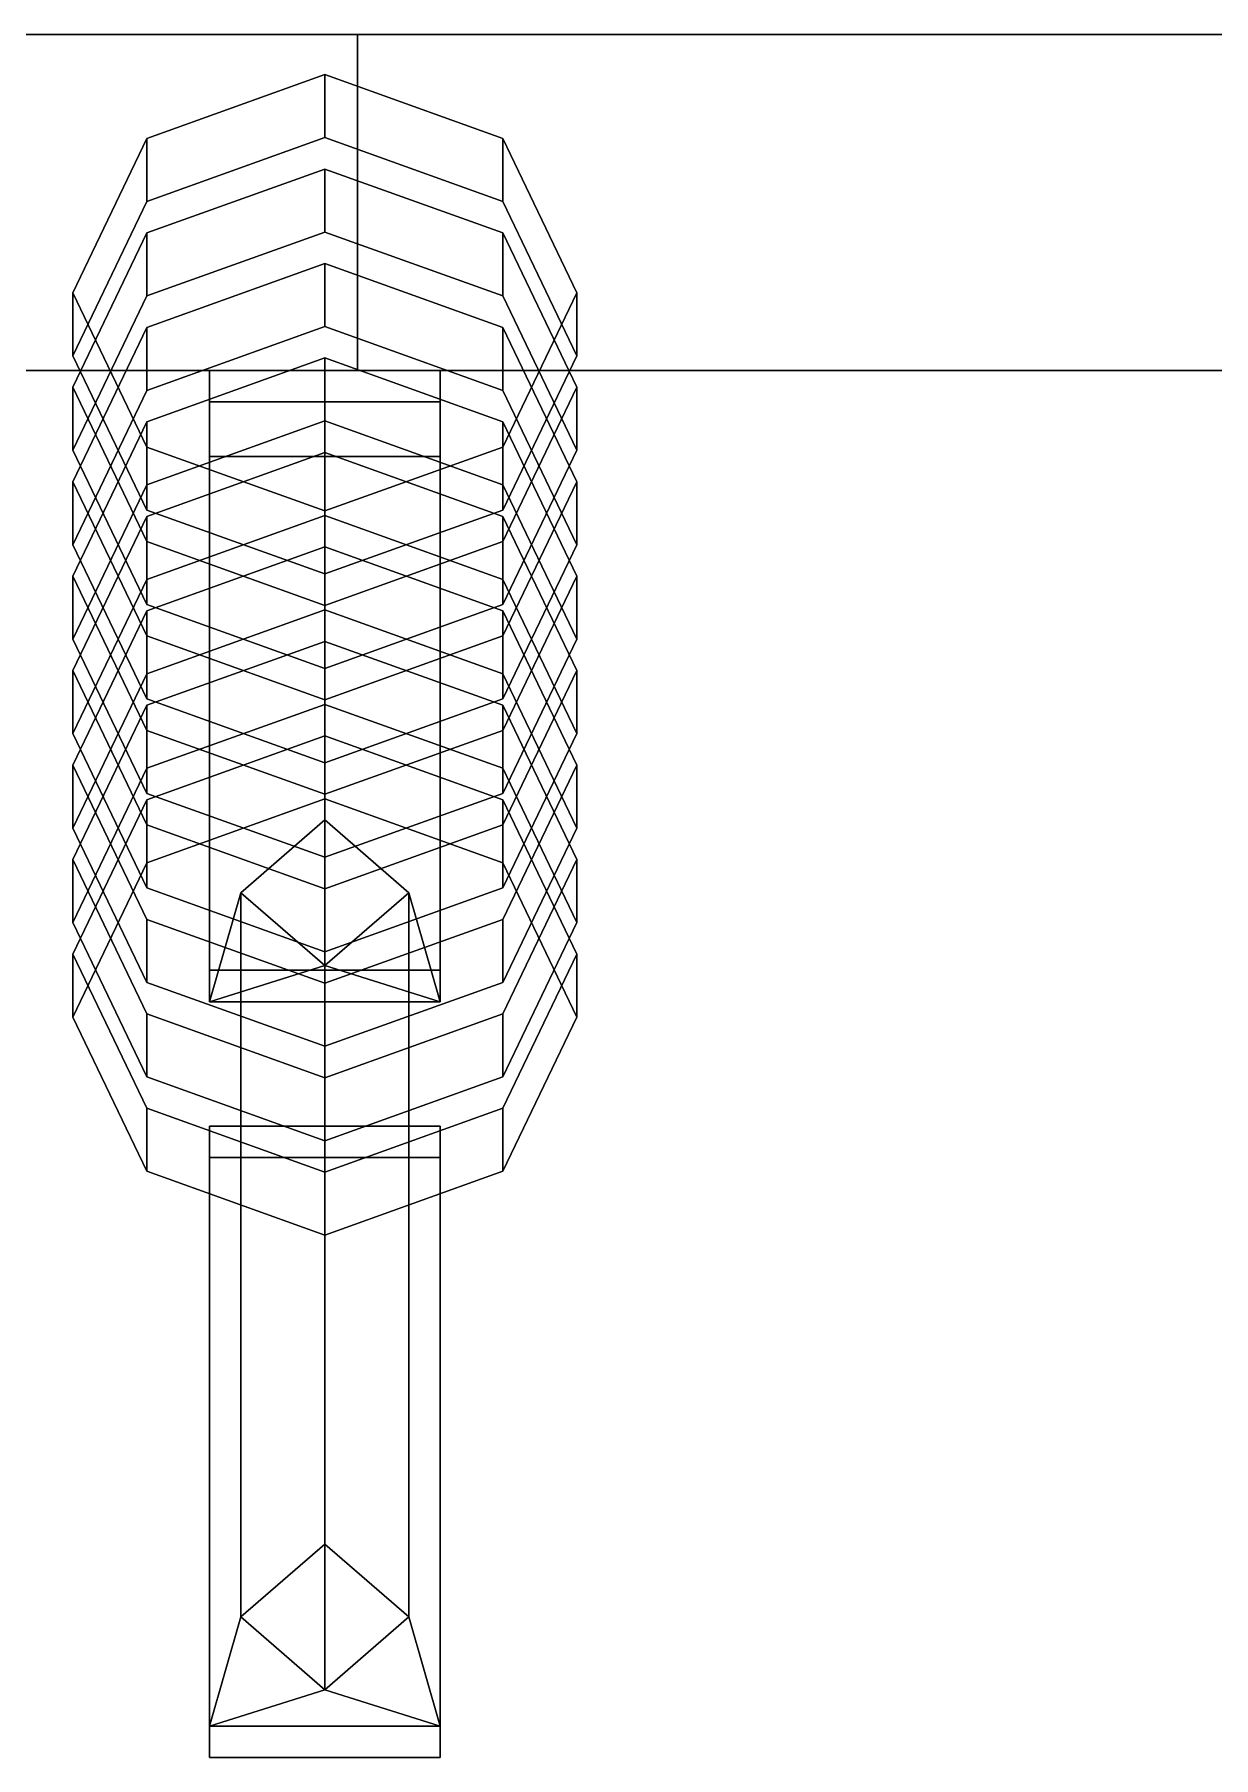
# Model space of a CAD drawing. Header units: metres. Extents: x -3.92 to 3.88, y 1068.45 to 1071.66.
# Drawn here: x -3.178 to -2.593, y 1069.288 to 1070.143 of the extents above; entities that cross this region are included whole.
import ezdxf

# ---------------------------------------------------------------- set-up
doc = ezdxf.new("R2010")
doc.units = ezdxf.units.M

msp = doc.modelspace()

# ---------------------------------------------------------------- linework, layer by layer
at = {"layer": 'tower_j_cross'}
for points, invisible_edges in [([(-3.91766, 1070.1431, 25.13284), (3.88234, 1069.97643, 25.13284), (-3.91766, 1069.97643, 25.13284)], 1), ([(3.88234, 1069.97643, 25.13284), (-3.91766, 1070.1431, 25.13284), (3.88234, 1070.1431, 25.13284)], 1), ([(3.88234, 1070.1431, 25.46617), (-3.91766, 1069.97643, 25.46617), (3.88234, 1069.97643, 25.46617)], 1), ([(-3.91766, 1069.97643, 25.46617), (3.88234, 1070.1431, 25.46617), (-3.91766, 1070.1431, 25.46617)], 3), ([(-3.91766, 1070.1431, 25.46617), (3.88234, 1070.1431, 25.46617), (-0.01766, 1070.1431, 25.46617)], 1), ([(-3.91766, 1070.1431, 25.13284), (3.88234, 1070.1431, 25.46617), (3.88234, 1070.1431, 25.13284)], 1), ([(3.88234, 1070.1431, 25.46617), (-3.91766, 1070.1431, 25.13284), (-0.01766, 1070.1431, 25.46617)], 3), ([(-0.01766, 1070.1431, 25.46617), (-3.91766, 1070.1431, 25.13284), (-3.91766, 1070.1431, 25.46617)], 1), ([(-3.01766, 1070.1431, 27.4505), (2.98234, 1070.1431, 27.78383), (2.98234, 1070.1431, 27.4505)], 1), ([(2.98234, 1070.1431, 27.78383), (-3.01766, 1070.1431, 27.4505), (-0.01766, 1070.1431, 27.78383)], 3), ([(-0.01766, 1070.1431, 27.78383), (-3.01766, 1070.1431, 27.4505), (-3.01766, 1070.1431, 27.78383)], 1), ([(-3.01766, 1070.1431, 27.4505), (2.98234, 1069.97643, 27.4505), (-3.01766, 1069.97643, 27.4505)], 1), ([(2.98234, 1069.97643, 27.4505), (-3.01766, 1070.1431, 27.4505), (2.98234, 1070.1431, 27.4505)], 1), ([(-3.01766, 1069.97643, 27.78383), (-3.01766, 1070.1431, 27.4505), (-3.01766, 1069.97643, 27.4505)], 1), ([(-3.01766, 1070.1431, 27.4505), (-3.01766, 1069.97643, 27.78383), (-3.01766, 1070.1431, 27.78383)], 1), ([(2.98234, 1070.1431, 27.78383), (-3.01766, 1069.97643, 27.78383), (2.98234, 1069.97643, 27.78383)], 1), ([(-3.01766, 1069.97643, 27.78383), (2.98234, 1070.1431, 27.78383), (-3.01766, 1070.1431, 27.78383)], 3), ([(-3.01766, 1070.1431, 27.78383), (2.98234, 1070.1431, 27.78383), (-0.01766, 1070.1431, 27.78383)], 1), ([(-3.91766, 1069.97643, 25.46617), (3.88234, 1069.97643, 25.13284), (3.88234, 1069.97643, 25.46617)], 1), ([(3.88234, 1069.97643, 25.13284), (-3.91766, 1069.97643, 25.46617), (-3.91766, 1069.97643, 25.13284)], 1), ([(-3.01766, 1069.97643, 27.78383), (2.98234, 1069.97643, 27.4505), (2.98234, 1069.97643, 27.78383)], 1), ([(2.98234, 1069.97643, 27.4505), (-3.01766, 1069.97643, 27.78383), (-3.01766, 1069.97643, 27.4505)], 1)]:
    msp.add_3dface(points, dxfattribs=dict(at, invisible_edges=invisible_edges))
at = {"layer": 'tower_j_fuse'}
for points, invisible_edges in [([(-2.97655, 1069.67873, 25.29429), (-3.09113, 1069.97643, 25.46617), (-2.97655, 1069.97643, 25.46617)], 1), ([(-3.09113, 1069.97643, 25.46617), (-2.97655, 1069.67873, 25.29429), (-3.09113, 1069.67873, 25.29429)], 1), ([(-3.09113, 1069.66311, 25.32136), (-3.09113, 1069.97643, 25.46617), (-3.09113, 1069.67873, 25.29429)], 1), ([(-3.09113, 1069.97643, 25.46617), (-3.09113, 1069.66311, 25.32136), (-3.09113, 1069.9608, 25.49323)], 3), ([(-3.03384, 1069.9608, 25.49323), (-3.09113, 1069.97643, 25.46617), (-3.09113, 1069.9608, 25.49323)], 1), ([(-3.09113, 1069.97643, 25.46617), (-3.03384, 1069.9608, 25.49323), (-2.97655, 1069.97643, 25.46617)], 3), ([(-2.97655, 1069.97643, 25.46617), (-3.03384, 1069.9608, 25.49323), (-2.97655, 1069.9608, 25.49323)], 1), ([(-2.97655, 1069.9608, 25.49323), (-2.97655, 1069.67873, 25.29429), (-2.97655, 1069.97643, 25.46617)], 1), ([(-3.09113, 1069.9608, 25.49323), (-3.09113, 1069.66311, 25.32136), (-3.09113, 1069.93374, 25.47761)], 1), ([(-3.09113, 1069.93374, 25.47761), (-3.03384, 1069.9608, 25.49323), (-3.09113, 1069.9608, 25.49323)], 1), ([(-3.03384, 1069.9608, 25.49323), (-3.09113, 1069.93374, 25.47761), (-3.03384, 1069.93374, 25.47761)], 1), ([(-3.03384, 1069.93374, 25.47761), (-2.97655, 1069.9608, 25.49323), (-3.03384, 1069.9608, 25.49323)], 1), ([(-2.97655, 1069.9608, 25.49323), (-3.03384, 1069.93374, 25.47761), (-2.97655, 1069.93374, 25.47761)], 1), ([(-2.97655, 1069.67873, 25.29429), (-2.97655, 1069.9608, 25.49323), (-2.97655, 1069.66311, 25.32136)], 3), ([(-2.97655, 1069.66311, 25.32136), (-2.97655, 1069.9608, 25.49323), (-2.97655, 1069.93374, 25.47761)], 1), ([(-3.09113, 1069.66311, 25.32136), (-3.03384, 1069.93374, 25.47761), (-3.09113, 1069.93374, 25.47761)], 1), ([(-3.03384, 1069.93374, 25.47761), (-3.09113, 1069.66311, 25.32136), (-3.0755, 1069.71723, 25.35261)], 13), ([(-3.03384, 1069.93374, 25.47761), (-3.0755, 1069.71723, 25.35261), (-2.97655, 1069.93374, 25.47761)], 3), ([(-2.97655, 1069.93374, 25.47761), (-3.0755, 1069.71723, 25.35261), (-3.03384, 1069.75332, 25.37344)], 13), ([(-2.99217, 1069.71723, 25.35261), (-2.97655, 1069.93374, 25.47761), (-3.03384, 1069.75332, 25.37344)], 3), ([(-2.97655, 1069.93374, 25.47761), (-2.99217, 1069.71723, 25.35261), (-2.97655, 1069.66311, 25.32136)], 1), ([(-3.0755, 1069.71723, 25.35261), (-3.03384, 1069.39394, 25.9959), (-3.03384, 1069.75332, 25.37344)], 1), ([(-2.99217, 1069.35786, 25.97506), (-3.03384, 1069.75332, 25.37344), (-3.03384, 1069.39394, 25.9959)], 1), ([(-3.03384, 1069.75332, 25.37344), (-2.99217, 1069.35786, 25.97506), (-2.99217, 1069.71723, 25.35261)], 1), ([(-3.03384, 1069.68115, 25.33177), (-3.0755, 1069.35786, 25.97506), (-3.0755, 1069.71723, 25.35261)], 1), ([(-3.03384, 1069.39394, 25.9959), (-3.0755, 1069.71723, 25.35261), (-3.0755, 1069.35786, 25.97506)], 1), ([(-2.99217, 1069.71723, 25.35261), (-3.03384, 1069.32177, 25.95423), (-3.03384, 1069.68115, 25.33177)], 1), ([(-3.03384, 1069.32177, 25.95423), (-2.99217, 1069.71723, 25.35261), (-2.99217, 1069.35786, 25.97506)], 1), ([(-2.97655, 1069.67873, 25.29429), (-3.09113, 1069.66311, 25.32136), (-3.09113, 1069.67873, 25.29429)], 1), ([(-3.09113, 1069.66311, 25.32136), (-2.97655, 1069.67873, 25.29429), (-2.97655, 1069.66311, 25.32136)], 1), ([(-3.0755, 1069.35786, 25.97506), (-3.03384, 1069.68115, 25.33177), (-3.03384, 1069.32177, 25.95423)], 1), ([(-2.97655, 1069.5858, 26.14275), (-3.09113, 1069.60143, 26.11569), (-3.09113, 1069.5858, 26.14275)], 1), ([(-3.09113, 1069.60143, 26.11569), (-2.97655, 1069.5858, 26.14275), (-2.97655, 1069.60143, 26.11569)], 1), ([(-3.09113, 1069.30373, 25.94381), (-3.09113, 1069.5858, 26.14275), (-3.09113, 1069.60143, 26.11569)], 1), ([(-2.97655, 1069.60143, 26.11569), (-2.99217, 1069.35786, 25.97506), (-3.09113, 1069.60143, 26.11569)], 3), ([(-3.09113, 1069.60143, 26.11569), (-2.99217, 1069.35786, 25.97506), (-3.03384, 1069.39394, 25.9959)], 13), ([(-3.09113, 1069.60143, 26.11569), (-3.0755, 1069.35786, 25.97506), (-3.09113, 1069.30373, 25.94381)], 1), ([(-3.0755, 1069.35786, 25.97506), (-3.09113, 1069.60143, 26.11569), (-3.03384, 1069.39394, 25.9959)], 3), ([(-2.99217, 1069.35786, 25.97506), (-2.97655, 1069.60143, 26.11569), (-2.97655, 1069.30373, 25.94381)], 1), ([(-2.97655, 1069.5858, 26.14275), (-2.97655, 1069.30373, 25.94381), (-2.97655, 1069.60143, 26.11569)], 1), ([(-3.09113, 1069.28811, 25.97088), (-2.97655, 1069.5858, 26.14275), (-3.09113, 1069.5858, 26.14275)], 1), ([(-2.97655, 1069.5858, 26.14275), (-3.09113, 1069.28811, 25.97088), (-2.97655, 1069.28811, 25.97088)], 1), ([(-3.09113, 1069.5858, 26.14275), (-3.09113, 1069.30373, 25.94381), (-3.09113, 1069.28811, 25.97088)], 1), ([(-2.97655, 1069.30373, 25.94381), (-2.97655, 1069.5858, 26.14275), (-2.97655, 1069.28811, 25.97088)], 1), ([(-2.97655, 1069.30373, 25.94381), (-3.09113, 1069.28811, 25.97088), (-3.09113, 1069.30373, 25.94381)], 1), ([(-3.09113, 1069.28811, 25.97088), (-2.97655, 1069.30373, 25.94381), (-2.97655, 1069.28811, 25.97088)], 1)]:
    msp.add_3dface(points, dxfattribs=dict(at, invisible_edges=invisible_edges))
for points in [[(-3.09113, 1069.66311, 25.32136), (-3.03384, 1069.68115, 25.33177), (-3.0755, 1069.71723, 25.35261)], [(-2.97655, 1069.66311, 25.32136), (-2.99217, 1069.71723, 25.35261), (-3.03384, 1069.68115, 25.33177)], [(-2.97655, 1069.66311, 25.32136), (-3.03384, 1069.68115, 25.33177), (-3.09113, 1069.66311, 25.32136)], [(-3.09113, 1069.30373, 25.94381), (-3.0755, 1069.35786, 25.97506), (-3.03384, 1069.32177, 25.95423)], [(-2.97655, 1069.30373, 25.94381), (-3.03384, 1069.32177, 25.95423), (-2.99217, 1069.35786, 25.97506)], [(-3.09113, 1069.30373, 25.94381), (-3.03384, 1069.32177, 25.95423), (-2.97655, 1069.30373, 25.94381)]]:
    msp.add_3dface(points, dxfattribs=at)
at = {"layer": 'tower_j_insulator'}
for points, invisible_edges in [([(-2.94545, 1070.09148, 25.56868), (-3.12223, 1070.09148, 25.56868), (-3.03384, 1070.12318, 25.58698)], 1), ([(-3.12223, 1070.09148, 25.56868), (-3.03384, 1070.09193, 25.64111), (-3.03384, 1070.12318, 25.58698)], 1), ([(-3.03384, 1070.12318, 25.58698), (-2.94545, 1070.06023, 25.6228), (-2.94545, 1070.09148, 25.56868)], 1), ([(-2.94545, 1070.06023, 25.6228), (-3.03384, 1070.12318, 25.58698), (-3.03384, 1070.09193, 25.64111)], 1), ([(-2.90884, 1070.01493, 25.52448), (-3.15884, 1070.01493, 25.52448), (-3.12223, 1070.09148, 25.56868)], 13), ([(-3.15884, 1069.98368, 25.57861), (-3.12223, 1070.09148, 25.56868), (-3.15884, 1070.01493, 25.52448)], 1), ([(-3.12223, 1070.09148, 25.56868), (-3.15884, 1069.98368, 25.57861), (-3.12223, 1070.06023, 25.6228)], 1), ([(-3.03384, 1070.09193, 25.64111), (-3.12223, 1070.09148, 25.56868), (-3.12223, 1070.06023, 25.6228)], 1), ([(-3.12223, 1070.06023, 25.6228), (-2.94545, 1070.06023, 25.6228), (-3.03384, 1070.09193, 25.64111)], 1), ([(-2.90884, 1070.01493, 25.52448), (-3.12223, 1070.09148, 25.56868), (-2.94545, 1070.09148, 25.56868)], 3), ([(-2.94545, 1070.06023, 25.6228), (-2.90884, 1070.01493, 25.52448), (-2.94545, 1070.09148, 25.56868)], 1), ([(-2.94545, 1070.0446, 25.64987), (-3.12223, 1070.0446, 25.64987), (-3.03384, 1070.07631, 25.66817)], 1), ([(-3.12223, 1070.0446, 25.64987), (-3.03384, 1070.04506, 25.7223), (-3.03384, 1070.07631, 25.66817)], 1), ([(-3.03384, 1070.07631, 25.66817), (-2.94545, 1070.01335, 25.70399), (-2.94545, 1070.0446, 25.64987)], 1), ([(-2.94545, 1070.01335, 25.70399), (-3.03384, 1070.07631, 25.66817), (-3.03384, 1070.04506, 25.7223)], 1), ([(-3.15884, 1069.98368, 25.57861), (-2.90884, 1069.98368, 25.57861), (-2.94545, 1070.06023, 25.6228)], 13), ([(-3.15884, 1069.98368, 25.57861), (-2.94545, 1070.06023, 25.6228), (-3.12223, 1070.06023, 25.6228)], 3), ([(-2.90884, 1070.01493, 25.52448), (-2.94545, 1070.06023, 25.6228), (-2.90884, 1069.98368, 25.57861)], 1), ([(-2.90884, 1069.96806, 25.60567), (-3.15884, 1069.96806, 25.60567), (-3.12223, 1070.0446, 25.64987)], 13), ([(-3.15884, 1069.93681, 25.6598), (-3.12223, 1070.0446, 25.64987), (-3.15884, 1069.96806, 25.60567)], 1), ([(-3.12223, 1070.0446, 25.64987), (-3.15884, 1069.93681, 25.6598), (-3.12223, 1070.01335, 25.70399)], 1), ([(-3.12223, 1070.01335, 25.70399), (-2.94545, 1070.01335, 25.70399), (-3.03384, 1070.04506, 25.7223)], 1), ([(-3.03384, 1070.04506, 25.7223), (-3.12223, 1070.0446, 25.64987), (-3.12223, 1070.01335, 25.70399)], 1), ([(-2.90884, 1069.96806, 25.60567), (-3.12223, 1070.0446, 25.64987), (-2.94545, 1070.0446, 25.64987)], 3), ([(-2.94545, 1070.01335, 25.70399), (-2.90884, 1069.96806, 25.60567), (-2.94545, 1070.0446, 25.64987)], 1), ([(-2.94545, 1069.99773, 25.73106), (-3.12223, 1069.99773, 25.73106), (-3.03384, 1070.02943, 25.74936)], 1), ([(-3.12223, 1069.99773, 25.73106), (-3.03384, 1069.99818, 25.80349), (-3.03384, 1070.02943, 25.74936)], 1), ([(-3.03384, 1070.02943, 25.74936), (-2.94545, 1069.96648, 25.78518), (-2.94545, 1069.99773, 25.73106)], 1), ([(-2.94545, 1069.96648, 25.78518), (-3.03384, 1070.02943, 25.74936), (-3.03384, 1069.99818, 25.80349)], 1), ([(-2.94545, 1069.93838, 25.48029), (-3.12223, 1069.93838, 25.48029), (-3.15884, 1070.01493, 25.52448)], 13), ([(-2.94545, 1069.93838, 25.48029), (-3.15884, 1070.01493, 25.52448), (-2.90884, 1070.01493, 25.52448)], 3), ([(-3.12223, 1069.90713, 25.53442), (-3.15884, 1070.01493, 25.52448), (-3.12223, 1069.93838, 25.48029)], 1), ([(-3.15884, 1070.01493, 25.52448), (-3.12223, 1069.90713, 25.53442), (-3.15884, 1069.98368, 25.57861)], 1), ([(-3.15884, 1069.93681, 25.6598), (-2.90884, 1069.93681, 25.6598), (-2.94545, 1070.01335, 25.70399)], 13), ([(-3.15884, 1069.93681, 25.6598), (-2.94545, 1070.01335, 25.70399), (-3.12223, 1070.01335, 25.70399)], 3), ([(-2.90884, 1069.98368, 25.57861), (-2.94545, 1069.93838, 25.48029), (-2.90884, 1070.01493, 25.52448)], 1), ([(-2.90884, 1069.96806, 25.60567), (-2.94545, 1070.01335, 25.70399), (-2.90884, 1069.93681, 25.6598)], 1), ([(-2.90884, 1069.92118, 25.68686), (-3.15884, 1069.92118, 25.68686), (-3.12223, 1069.99773, 25.73106)], 13), ([(-3.15884, 1069.88993, 25.74099), (-3.12223, 1069.99773, 25.73106), (-3.15884, 1069.92118, 25.68686)], 1), ([(-3.12223, 1069.99773, 25.73106), (-3.15884, 1069.88993, 25.74099), (-3.12223, 1069.96648, 25.78518)], 1), ([(-3.03384, 1069.99818, 25.80349), (-3.12223, 1069.99773, 25.73106), (-3.12223, 1069.96648, 25.78518)], 1), ([(-3.12223, 1069.96648, 25.78518), (-2.94545, 1069.96648, 25.78518), (-3.03384, 1069.99818, 25.80349)], 1), ([(-2.90884, 1069.92118, 25.68686), (-3.12223, 1069.99773, 25.73106), (-2.94545, 1069.99773, 25.73106)], 3), ([(-2.94545, 1069.96648, 25.78518), (-2.90884, 1069.92118, 25.68686), (-2.94545, 1069.99773, 25.73106)], 1), ([(-3.12223, 1069.90713, 25.53442), (-2.90884, 1069.98368, 25.57861), (-3.15884, 1069.98368, 25.57861)], 3), ([(-3.12223, 1069.90713, 25.53442), (-2.94545, 1069.90713, 25.53442), (-2.90884, 1069.98368, 25.57861)], 13), ([(-2.94545, 1069.93838, 25.48029), (-2.90884, 1069.98368, 25.57861), (-2.94545, 1069.90713, 25.53442)], 1), ([(-3.12223, 1069.95085, 25.81225), (-3.03384, 1069.95131, 25.88468), (-3.03384, 1069.98256, 25.83055)], 1), ([(-2.94545, 1069.95085, 25.81225), (-3.12223, 1069.95085, 25.81225), (-3.03384, 1069.98256, 25.83055)], 1), ([(-3.03384, 1069.98256, 25.83055), (-2.94545, 1069.9196, 25.86637), (-2.94545, 1069.95085, 25.81225)], 1), ([(-2.94545, 1069.9196, 25.86637), (-3.03384, 1069.98256, 25.83055), (-3.03384, 1069.95131, 25.88468)], 1), ([(-3.12223, 1069.86026, 25.61561), (-3.15884, 1069.96806, 25.60567), (-3.12223, 1069.89151, 25.56148)], 1), ([(-3.15884, 1069.96806, 25.60567), (-3.12223, 1069.86026, 25.61561), (-3.15884, 1069.93681, 25.6598)], 1), ([(-2.94545, 1069.89151, 25.56148), (-3.12223, 1069.89151, 25.56148), (-3.15884, 1069.96806, 25.60567)], 13), ([(-2.94545, 1069.89151, 25.56148), (-3.15884, 1069.96806, 25.60567), (-2.90884, 1069.96806, 25.60567)], 3), ([(-3.15884, 1069.88993, 25.74099), (-2.90884, 1069.88993, 25.74099), (-2.94545, 1069.96648, 25.78518)], 13), ([(-3.15884, 1069.88993, 25.74099), (-2.94545, 1069.96648, 25.78518), (-3.12223, 1069.96648, 25.78518)], 3), ([(-2.90884, 1069.93681, 25.6598), (-2.94545, 1069.89151, 25.56148), (-2.90884, 1069.96806, 25.60567)], 1), ([(-2.90884, 1069.92118, 25.68686), (-2.94545, 1069.96648, 25.78518), (-2.90884, 1069.88993, 25.74099)], 1), ([(-3.15884, 1069.84306, 25.82218), (-3.12223, 1069.95085, 25.81225), (-3.15884, 1069.87431, 25.76805)], 1), ([(-3.12223, 1069.95085, 25.81225), (-3.15884, 1069.84306, 25.82218), (-3.12223, 1069.9196, 25.86637)], 1), ([(-2.90884, 1069.87431, 25.76805), (-3.15884, 1069.87431, 25.76805), (-3.12223, 1069.95085, 25.81225)], 13), ([(-3.12223, 1069.9196, 25.86637), (-2.94545, 1069.9196, 25.86637), (-3.03384, 1069.95131, 25.88468)], 1), ([(-3.03384, 1069.95131, 25.88468), (-3.12223, 1069.95085, 25.81225), (-3.12223, 1069.9196, 25.86637)], 1), ([(-2.90884, 1069.87431, 25.76805), (-3.12223, 1069.95085, 25.81225), (-2.94545, 1069.95085, 25.81225)], 3), ([(-2.94545, 1069.9196, 25.86637), (-2.90884, 1069.87431, 25.76805), (-2.94545, 1069.95085, 25.81225)], 1), ([(-3.12223, 1069.86026, 25.61561), (-2.90884, 1069.93681, 25.6598), (-3.15884, 1069.93681, 25.6598)], 3), ([(-3.03384, 1069.90668, 25.46198), (-3.12223, 1069.90713, 25.53442), (-3.12223, 1069.93838, 25.48029)], 1), ([(-3.12223, 1069.93838, 25.48029), (-2.94545, 1069.93838, 25.48029), (-3.03384, 1069.90668, 25.46198)], 1), ([(-3.12223, 1069.86026, 25.61561), (-2.94545, 1069.86026, 25.61561), (-2.90884, 1069.93681, 25.6598)], 13), ([(-2.94545, 1069.90398, 25.89344), (-3.12223, 1069.90398, 25.89344), (-3.03384, 1069.93568, 25.91174)], 1), ([(-3.12223, 1069.90398, 25.89344), (-3.03384, 1069.90443, 25.96587), (-3.03384, 1069.93568, 25.91174)], 1), ([(-3.03384, 1069.87543, 25.51611), (-2.94545, 1069.93838, 25.48029), (-2.94545, 1069.90713, 25.53442)], 1), ([(-2.94545, 1069.93838, 25.48029), (-3.03384, 1069.87543, 25.51611), (-3.03384, 1069.90668, 25.46198)], 1), ([(-3.03384, 1069.93568, 25.91174), (-2.94545, 1069.87273, 25.94756), (-2.94545, 1069.90398, 25.89344)], 1), ([(-2.94545, 1069.87273, 25.94756), (-3.03384, 1069.93568, 25.91174), (-3.03384, 1069.90443, 25.96587)], 1), ([(-2.94545, 1069.89151, 25.56148), (-2.90884, 1069.93681, 25.6598), (-2.94545, 1069.86026, 25.61561)], 1), ([(-3.12223, 1069.81338, 25.69679), (-3.15884, 1069.92118, 25.68686), (-3.12223, 1069.84463, 25.64267)], 1), ([(-3.15884, 1069.92118, 25.68686), (-3.12223, 1069.81338, 25.69679), (-3.15884, 1069.88993, 25.74099)], 1), ([(-2.94545, 1069.84463, 25.64267), (-3.12223, 1069.84463, 25.64267), (-3.15884, 1069.92118, 25.68686)], 13), ([(-2.94545, 1069.84463, 25.64267), (-3.15884, 1069.92118, 25.68686), (-2.90884, 1069.92118, 25.68686)], 3), ([(-3.15884, 1069.84306, 25.82218), (-2.90884, 1069.84306, 25.82218), (-2.94545, 1069.9196, 25.86637)], 13), ([(-3.15884, 1069.84306, 25.82218), (-2.94545, 1069.9196, 25.86637), (-3.12223, 1069.9196, 25.86637)], 3), ([(-2.90884, 1069.88993, 25.74099), (-2.94545, 1069.84463, 25.64267), (-2.90884, 1069.92118, 25.68686)], 1), ([(-2.90884, 1069.87431, 25.76805), (-2.94545, 1069.9196, 25.86637), (-2.90884, 1069.84306, 25.82218)], 1), ([(-3.12223, 1069.90713, 25.53442), (-3.03384, 1069.90668, 25.46198), (-3.03384, 1069.87543, 25.51611)], 1), ([(-2.94545, 1069.90713, 25.53442), (-3.12223, 1069.90713, 25.53442), (-3.03384, 1069.87543, 25.51611)], 1), ([(-2.90884, 1069.82743, 25.84924), (-3.15884, 1069.82743, 25.84924), (-3.12223, 1069.90398, 25.89344)], 13), ([(-3.15884, 1069.79618, 25.90337), (-3.12223, 1069.90398, 25.89344), (-3.15884, 1069.82743, 25.84924)], 1), ([(-3.12223, 1069.90398, 25.89344), (-3.15884, 1069.79618, 25.90337), (-3.12223, 1069.87273, 25.94756)], 1), ([(-3.12223, 1069.87273, 25.94756), (-2.94545, 1069.87273, 25.94756), (-3.03384, 1069.90443, 25.96587)], 1), ([(-3.03384, 1069.90443, 25.96587), (-3.12223, 1069.90398, 25.89344), (-3.12223, 1069.87273, 25.94756)], 1), ([(-2.90884, 1069.82743, 25.84924), (-3.12223, 1069.90398, 25.89344), (-2.94545, 1069.90398, 25.89344)], 3), ([(-2.94545, 1069.87273, 25.94756), (-2.90884, 1069.82743, 25.84924), (-2.94545, 1069.90398, 25.89344)], 1), ([(-3.12223, 1069.81338, 25.69679), (-2.90884, 1069.88993, 25.74099), (-3.15884, 1069.88993, 25.74099)], 3), ([(-3.12223, 1069.89151, 25.56148), (-2.94545, 1069.89151, 25.56148), (-3.03384, 1069.8598, 25.54317)], 1), ([(-3.03384, 1069.8598, 25.54317), (-3.12223, 1069.86026, 25.61561), (-3.12223, 1069.89151, 25.56148)], 1), ([(-3.12223, 1069.81338, 25.69679), (-2.94545, 1069.81338, 25.69679), (-2.90884, 1069.88993, 25.74099)], 13), ([(-3.03384, 1069.82855, 25.5973), (-2.94545, 1069.89151, 25.56148), (-2.94545, 1069.86026, 25.61561)], 1), ([(-2.94545, 1069.89151, 25.56148), (-3.03384, 1069.82855, 25.5973), (-3.03384, 1069.8598, 25.54317)], 1), ([(-2.94545, 1069.84463, 25.64267), (-2.90884, 1069.88993, 25.74099), (-2.94545, 1069.81338, 25.69679)], 1), ([(-2.94545, 1069.8571, 25.97463), (-3.12223, 1069.8571, 25.97463), (-3.03384, 1069.88881, 25.99293)], 1), ([(-3.12223, 1069.8571, 25.97463), (-3.03384, 1069.85756, 26.04706), (-3.03384, 1069.88881, 25.99293)], 1), ([(-3.03384, 1069.88881, 25.99293), (-2.94545, 1069.82585, 26.02875), (-2.94545, 1069.8571, 25.97463)], 1), ([(-2.94545, 1069.82585, 26.02875), (-3.03384, 1069.88881, 25.99293), (-3.03384, 1069.85756, 26.04706)], 1), ([(-3.12223, 1069.76651, 25.77798), (-3.15884, 1069.87431, 25.76805), (-3.12223, 1069.79776, 25.72386)], 1), ([(-3.15884, 1069.87431, 25.76805), (-3.12223, 1069.76651, 25.77798), (-3.15884, 1069.84306, 25.82218)], 1), ([(-2.94545, 1069.79776, 25.72386), (-3.12223, 1069.79776, 25.72386), (-3.15884, 1069.87431, 25.76805)], 13), ([(-2.94545, 1069.79776, 25.72386), (-3.15884, 1069.87431, 25.76805), (-2.90884, 1069.87431, 25.76805)], 3), ([(-3.15884, 1069.79618, 25.90337), (-2.90884, 1069.79618, 25.90337), (-2.94545, 1069.87273, 25.94756)], 13), ([(-3.15884, 1069.79618, 25.90337), (-2.94545, 1069.87273, 25.94756), (-3.12223, 1069.87273, 25.94756)], 3), ([(-2.90884, 1069.84306, 25.82218), (-2.94545, 1069.79776, 25.72386), (-2.90884, 1069.87431, 25.76805)], 1), ([(-2.90884, 1069.82743, 25.84924), (-2.94545, 1069.87273, 25.94756), (-2.90884, 1069.79618, 25.90337)], 1), ([(-2.90884, 1069.78056, 25.93043), (-3.15884, 1069.78056, 25.93043), (-3.12223, 1069.8571, 25.97463)], 13), ([(-3.15884, 1069.74931, 25.98456), (-3.12223, 1069.8571, 25.97463), (-3.15884, 1069.78056, 25.93043)], 1), ([(-3.12223, 1069.8571, 25.97463), (-3.15884, 1069.74931, 25.98456), (-3.12223, 1069.82585, 26.02875)], 1), ([(-2.94545, 1069.86026, 25.61561), (-3.12223, 1069.86026, 25.61561), (-3.03384, 1069.82855, 25.5973)], 1), ([(-3.12223, 1069.86026, 25.61561), (-3.03384, 1069.8598, 25.54317), (-3.03384, 1069.82855, 25.5973)], 1), ([(-3.12223, 1069.82585, 26.02875), (-2.94545, 1069.82585, 26.02875), (-3.03384, 1069.85756, 26.04706)], 1), ([(-3.03384, 1069.85756, 26.04706), (-3.12223, 1069.8571, 25.97463), (-3.12223, 1069.82585, 26.02875)], 1), ([(-2.90884, 1069.78056, 25.93043), (-3.12223, 1069.8571, 25.97463), (-2.94545, 1069.8571, 25.97463)], 3), ([(-2.94545, 1069.82585, 26.02875), (-2.90884, 1069.78056, 25.93043), (-2.94545, 1069.8571, 25.97463)], 1), ([(-3.12223, 1069.76651, 25.77798), (-2.90884, 1069.84306, 25.82218), (-3.15884, 1069.84306, 25.82218)], 3), ([(-3.03384, 1069.81293, 25.62436), (-3.12223, 1069.81338, 25.69679), (-3.12223, 1069.84463, 25.64267)], 1), ([(-3.12223, 1069.84463, 25.64267), (-2.94545, 1069.84463, 25.64267), (-3.03384, 1069.81293, 25.62436)], 1), ([(-3.12223, 1069.76651, 25.77798), (-2.94545, 1069.76651, 25.77798), (-2.90884, 1069.84306, 25.82218)], 13), ([(-2.94545, 1069.81023, 26.05582), (-3.12223, 1069.81023, 26.05582), (-3.03384, 1069.84193, 26.07412)], 1), ([(-3.12223, 1069.81023, 26.05582), (-3.03384, 1069.81068, 26.12825), (-3.03384, 1069.84193, 26.07412)], 1), ([(-3.03384, 1069.78168, 25.67849), (-2.94545, 1069.84463, 25.64267), (-2.94545, 1069.81338, 25.69679)], 1), ([(-2.94545, 1069.84463, 25.64267), (-3.03384, 1069.78168, 25.67849), (-3.03384, 1069.81293, 25.62436)], 1), ([(-3.03384, 1069.84193, 26.07412), (-2.94545, 1069.77898, 26.10994), (-2.94545, 1069.81023, 26.05582)], 1), ([(-2.94545, 1069.77898, 26.10994), (-3.03384, 1069.84193, 26.07412), (-3.03384, 1069.81068, 26.12825)], 1), ([(-2.94545, 1069.79776, 25.72386), (-2.90884, 1069.84306, 25.82218), (-2.94545, 1069.76651, 25.77798)], 1), ([(-2.94545, 1069.75088, 25.80505), (-3.12223, 1069.75088, 25.80505), (-3.15884, 1069.82743, 25.84924)], 13), ([(-2.94545, 1069.75088, 25.80505), (-3.15884, 1069.82743, 25.84924), (-2.90884, 1069.82743, 25.84924)], 3), ([(-3.12223, 1069.71963, 25.85917), (-3.15884, 1069.82743, 25.84924), (-3.12223, 1069.75088, 25.80505)], 1), ([(-3.15884, 1069.82743, 25.84924), (-3.12223, 1069.71963, 25.85917), (-3.15884, 1069.79618, 25.90337)], 1), ([(-3.15884, 1069.74931, 25.98456), (-2.90884, 1069.74931, 25.98456), (-2.94545, 1069.82585, 26.02875)], 13), ([(-3.15884, 1069.74931, 25.98456), (-2.94545, 1069.82585, 26.02875), (-3.12223, 1069.82585, 26.02875)], 3), ([(-2.90884, 1069.79618, 25.90337), (-2.94545, 1069.75088, 25.80505), (-2.90884, 1069.82743, 25.84924)], 1), ([(-2.90884, 1069.78056, 25.93043), (-2.94545, 1069.82585, 26.02875), (-2.90884, 1069.74931, 25.98456)], 1), ([(-3.12223, 1069.81338, 25.69679), (-3.03384, 1069.81293, 25.62436), (-3.03384, 1069.78168, 25.67849)], 1), ([(-2.94545, 1069.81338, 25.69679), (-3.12223, 1069.81338, 25.69679), (-3.03384, 1069.78168, 25.67849)], 1), ([(-2.90884, 1069.73368, 26.01162), (-3.15884, 1069.73368, 26.01162), (-3.12223, 1069.81023, 26.05582)], 13), ([(-3.15884, 1069.70243, 26.06575), (-3.12223, 1069.81023, 26.05582), (-3.15884, 1069.73368, 26.01162)], 1), ([(-3.12223, 1069.81023, 26.05582), (-3.15884, 1069.70243, 26.06575), (-3.12223, 1069.77898, 26.10994)], 1), ([(-3.12223, 1069.77898, 26.10994), (-2.94545, 1069.77898, 26.10994), (-3.03384, 1069.81068, 26.12825)], 1), ([(-3.03384, 1069.81068, 26.12825), (-3.12223, 1069.81023, 26.05582), (-3.12223, 1069.77898, 26.10994)], 1), ([(-2.90884, 1069.73368, 26.01162), (-3.12223, 1069.81023, 26.05582), (-2.94545, 1069.81023, 26.05582)], 3), ([(-2.94545, 1069.77898, 26.10994), (-2.90884, 1069.73368, 26.01162), (-2.94545, 1069.81023, 26.05582)], 1), ([(-3.12223, 1069.71963, 25.85917), (-2.90884, 1069.79618, 25.90337), (-3.15884, 1069.79618, 25.90337)], 3), ([(-3.03384, 1069.76605, 25.70555), (-3.12223, 1069.76651, 25.77798), (-3.12223, 1069.79776, 25.72386)], 1), ([(-3.12223, 1069.79776, 25.72386), (-2.94545, 1069.79776, 25.72386), (-3.03384, 1069.76605, 25.70555)], 1), ([(-3.12223, 1069.71963, 25.85917), (-2.94545, 1069.71963, 25.85917), (-2.90884, 1069.79618, 25.90337)], 13), ([(-3.03384, 1069.7348, 25.75968), (-2.94545, 1069.79776, 25.72386), (-2.94545, 1069.76651, 25.77798)], 1), ([(-2.94545, 1069.79776, 25.72386), (-3.03384, 1069.7348, 25.75968), (-3.03384, 1069.76605, 25.70555)], 1), ([(-2.94545, 1069.75088, 25.80505), (-2.90884, 1069.79618, 25.90337), (-2.94545, 1069.71963, 25.85917)], 1), ([(-2.94545, 1069.76335, 26.13701), (-3.12223, 1069.76335, 26.13701), (-3.03384, 1069.79506, 26.15531)], 1), ([(-3.12223, 1069.76335, 26.13701), (-3.03384, 1069.76381, 26.20944), (-3.03384, 1069.79506, 26.15531)], 1), ([(-3.03384, 1069.79506, 26.15531), (-2.94545, 1069.7321, 26.19113), (-2.94545, 1069.76335, 26.13701)], 1), ([(-2.94545, 1069.7321, 26.19113), (-3.03384, 1069.79506, 26.15531), (-3.03384, 1069.76381, 26.20944)], 1), ([(-2.94545, 1069.70401, 25.88624), (-3.12223, 1069.70401, 25.88624), (-3.15884, 1069.78056, 25.93043)], 13), ([(-2.94545, 1069.70401, 25.88624), (-3.15884, 1069.78056, 25.93043), (-2.90884, 1069.78056, 25.93043)], 3), ([(-3.12223, 1069.67276, 25.94036), (-3.15884, 1069.78056, 25.93043), (-3.12223, 1069.70401, 25.88624)], 1), ([(-3.15884, 1069.78056, 25.93043), (-3.12223, 1069.67276, 25.94036), (-3.15884, 1069.74931, 25.98456)], 1), ([(-3.15884, 1069.70243, 26.06575), (-2.90884, 1069.70243, 26.06575), (-2.94545, 1069.77898, 26.10994)], 13), ([(-3.15884, 1069.70243, 26.06575), (-2.94545, 1069.77898, 26.10994), (-3.12223, 1069.77898, 26.10994)], 3), ([(-2.90884, 1069.74931, 25.98456), (-2.94545, 1069.70401, 25.88624), (-2.90884, 1069.78056, 25.93043)], 1), ([(-2.90884, 1069.73368, 26.01162), (-2.94545, 1069.77898, 26.10994), (-2.90884, 1069.70243, 26.06575)], 1), ([(-2.90884, 1069.68681, 26.09281), (-3.15884, 1069.68681, 26.09281), (-3.12223, 1069.76335, 26.13701)], 13), ([(-3.15884, 1069.65556, 26.14694), (-3.12223, 1069.76335, 26.13701), (-3.15884, 1069.68681, 26.09281)], 1), ([(-3.12223, 1069.76335, 26.13701), (-3.15884, 1069.65556, 26.14694), (-3.12223, 1069.7321, 26.19113)], 1), ([(-2.94545, 1069.76651, 25.77798), (-3.12223, 1069.76651, 25.77798), (-3.03384, 1069.7348, 25.75968)], 1), ([(-3.12223, 1069.76651, 25.77798), (-3.03384, 1069.76605, 25.70555), (-3.03384, 1069.7348, 25.75968)], 1), ([(-3.03384, 1069.76381, 26.20944), (-3.12223, 1069.76335, 26.13701), (-3.12223, 1069.7321, 26.19113)], 1), ([(-3.12223, 1069.7321, 26.19113), (-2.94545, 1069.7321, 26.19113), (-3.03384, 1069.76381, 26.20944)], 1), ([(-2.90884, 1069.68681, 26.09281), (-3.12223, 1069.76335, 26.13701), (-2.94545, 1069.76335, 26.13701)], 3), ([(-2.94545, 1069.7321, 26.19113), (-2.90884, 1069.68681, 26.09281), (-2.94545, 1069.76335, 26.13701)], 1), ([(-3.12223, 1069.67276, 25.94036), (-2.90884, 1069.74931, 25.98456), (-3.15884, 1069.74931, 25.98456)], 3), ([(-3.12223, 1069.75088, 25.80505), (-2.94545, 1069.75088, 25.80505), (-3.03384, 1069.71918, 25.78674)], 1), ([(-3.03384, 1069.71918, 25.78674), (-3.12223, 1069.71963, 25.85917), (-3.12223, 1069.75088, 25.80505)], 1), ([(-3.12223, 1069.67276, 25.94036), (-2.94545, 1069.67276, 25.94036), (-2.90884, 1069.74931, 25.98456)], 13), ([(-3.03384, 1069.68793, 25.84087), (-2.94545, 1069.75088, 25.80505), (-2.94545, 1069.71963, 25.85917)], 1), ([(-2.94545, 1069.75088, 25.80505), (-3.03384, 1069.68793, 25.84087), (-3.03384, 1069.71918, 25.78674)], 1), ([(-2.94545, 1069.70401, 25.88624), (-2.90884, 1069.74931, 25.98456), (-2.94545, 1069.67276, 25.94036)], 1), ([(-2.94545, 1069.65713, 25.96743), (-3.12223, 1069.65713, 25.96743), (-3.15884, 1069.73368, 26.01162)], 13), ([(-2.94545, 1069.65713, 25.96743), (-3.15884, 1069.73368, 26.01162), (-2.90884, 1069.73368, 26.01162)], 3), ([(-3.12223, 1069.62588, 26.02155), (-3.15884, 1069.73368, 26.01162), (-3.12223, 1069.65713, 25.96743)], 1), ([(-3.15884, 1069.73368, 26.01162), (-3.12223, 1069.62588, 26.02155), (-3.15884, 1069.70243, 26.06575)], 1), ([(-3.15884, 1069.65556, 26.14694), (-2.90884, 1069.65556, 26.14694), (-2.94545, 1069.7321, 26.19113)], 13), ([(-3.15884, 1069.65556, 26.14694), (-2.94545, 1069.7321, 26.19113), (-3.12223, 1069.7321, 26.19113)], 3), ([(-2.90884, 1069.70243, 26.06575), (-2.94545, 1069.65713, 25.96743), (-2.90884, 1069.73368, 26.01162)], 1), ([(-2.90884, 1069.68681, 26.09281), (-2.94545, 1069.7321, 26.19113), (-2.90884, 1069.65556, 26.14694)], 1), ([(-2.94545, 1069.71963, 25.85917), (-3.12223, 1069.71963, 25.85917), (-3.03384, 1069.68793, 25.84087)], 1), ([(-3.12223, 1069.71963, 25.85917), (-3.03384, 1069.71918, 25.78674), (-3.03384, 1069.68793, 25.84087)], 1), ([(-3.12223, 1069.62588, 26.02155), (-2.90884, 1069.70243, 26.06575), (-3.15884, 1069.70243, 26.06575)], 3), ([(-3.12223, 1069.70401, 25.88624), (-2.94545, 1069.70401, 25.88624), (-3.03384, 1069.6723, 25.86793)], 1), ([(-3.03384, 1069.6723, 25.86793), (-3.12223, 1069.67276, 25.94036), (-3.12223, 1069.70401, 25.88624)], 1), ([(-3.12223, 1069.62588, 26.02155), (-2.94545, 1069.62588, 26.02155), (-2.90884, 1069.70243, 26.06575)], 13), ([(-3.03384, 1069.64105, 25.92206), (-2.94545, 1069.70401, 25.88624), (-2.94545, 1069.67276, 25.94036)], 1), ([(-2.94545, 1069.70401, 25.88624), (-3.03384, 1069.64105, 25.92206), (-3.03384, 1069.6723, 25.86793)], 1), ([(-2.94545, 1069.65713, 25.96743), (-2.90884, 1069.70243, 26.06575), (-2.94545, 1069.62588, 26.02155)], 1), ([(-2.94545, 1069.61026, 26.04862), (-3.12223, 1069.61026, 26.04862), (-3.15884, 1069.68681, 26.09281)], 13), ([(-2.94545, 1069.61026, 26.04862), (-3.15884, 1069.68681, 26.09281), (-2.90884, 1069.68681, 26.09281)], 3), ([(-3.12223, 1069.57901, 26.10274), (-3.15884, 1069.68681, 26.09281), (-3.12223, 1069.61026, 26.04862)], 1), ([(-3.15884, 1069.68681, 26.09281), (-3.12223, 1069.57901, 26.10274), (-3.15884, 1069.65556, 26.14694)], 1), ([(-2.90884, 1069.65556, 26.14694), (-2.94545, 1069.61026, 26.04862), (-2.90884, 1069.68681, 26.09281)], 1), ([(-2.94545, 1069.67276, 25.94036), (-3.12223, 1069.67276, 25.94036), (-3.03384, 1069.64105, 25.92206)], 1), ([(-3.12223, 1069.67276, 25.94036), (-3.03384, 1069.6723, 25.86793), (-3.03384, 1069.64105, 25.92206)], 1), ([(-3.12223, 1069.57901, 26.10274), (-2.90884, 1069.65556, 26.14694), (-3.15884, 1069.65556, 26.14694)], 3), ([(-3.03384, 1069.62543, 25.94912), (-3.12223, 1069.62588, 26.02155), (-3.12223, 1069.65713, 25.96743)], 1), ([(-3.12223, 1069.65713, 25.96743), (-2.94545, 1069.65713, 25.96743), (-3.03384, 1069.62543, 25.94912)], 1), ([(-3.12223, 1069.57901, 26.10274), (-2.94545, 1069.57901, 26.10274), (-2.90884, 1069.65556, 26.14694)], 13), ([(-3.03384, 1069.59418, 26.00325), (-2.94545, 1069.65713, 25.96743), (-2.94545, 1069.62588, 26.02155)], 1), ([(-2.94545, 1069.65713, 25.96743), (-3.03384, 1069.59418, 26.00325), (-3.03384, 1069.62543, 25.94912)], 1), ([(-2.94545, 1069.61026, 26.04862), (-2.90884, 1069.65556, 26.14694), (-2.94545, 1069.57901, 26.10274)], 1), ([(-3.12223, 1069.62588, 26.02155), (-3.03384, 1069.62543, 25.94912), (-3.03384, 1069.59418, 26.00325)], 1), ([(-2.94545, 1069.62588, 26.02155), (-3.12223, 1069.62588, 26.02155), (-3.03384, 1069.59418, 26.00325)], 1), ([(-3.12223, 1069.61026, 26.04862), (-2.94545, 1069.61026, 26.04862), (-3.03384, 1069.57855, 26.03031)], 1), ([(-3.03384, 1069.57855, 26.03031), (-3.12223, 1069.57901, 26.10274), (-3.12223, 1069.61026, 26.04862)], 1), ([(-3.03384, 1069.5473, 26.08444), (-2.94545, 1069.61026, 26.04862), (-2.94545, 1069.57901, 26.10274)], 1), ([(-2.94545, 1069.61026, 26.04862), (-3.03384, 1069.5473, 26.08444), (-3.03384, 1069.57855, 26.03031)], 1), ([(-3.12223, 1069.57901, 26.10274), (-3.03384, 1069.57855, 26.03031), (-3.03384, 1069.5473, 26.08444)], 1), ([(-2.94545, 1069.57901, 26.10274), (-3.12223, 1069.57901, 26.10274), (-3.03384, 1069.5473, 26.08444)], 1)]:
    msp.add_3dface(points, dxfattribs=dict(at, invisible_edges=invisible_edges))

doc.saveas('drawing.dxf')
